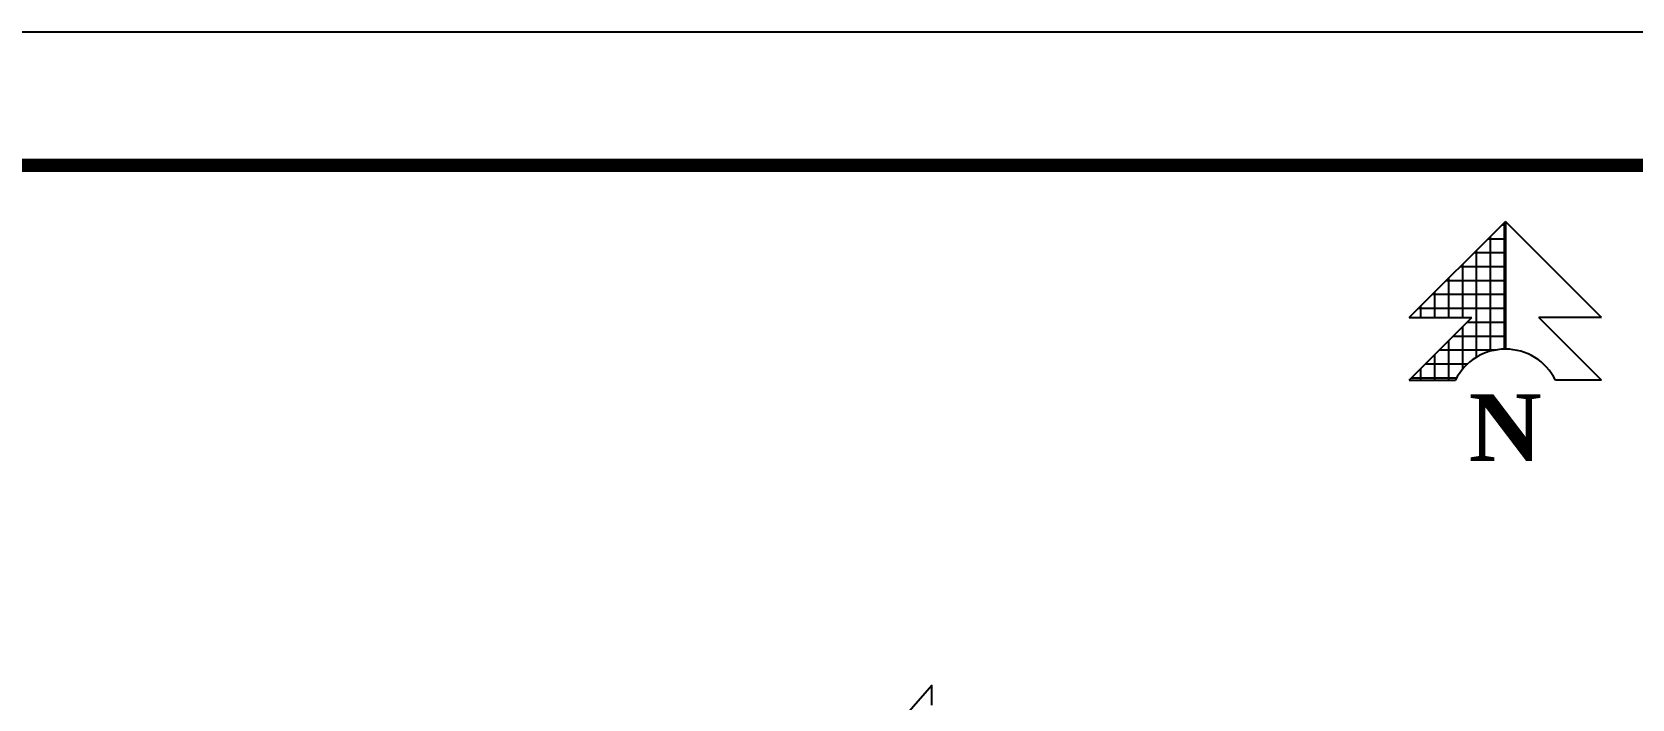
# Model space of a CAD drawing. Header units: inches. Extents: x -4962553 to -4957717, y -3263817 to -3261572.
# Drawn here: x -4960472 to -4959897, y -3261812 to -3261572 of the extents above; entities that cross this region are included whole.
import ezdxf

# ---------------------------------------------------------------- set-up
doc = ezdxf.new("R2010")
doc.units = ezdxf.units.IN
doc.header["$LTSCALE"] = 2
doc.header["$MEASUREMENT"] = 0
doc.layers.get('0').update_dxf_attribs({"linetype": 'CONTINUOUS'})
doc.layers.get('DEFPOINTS').update_dxf_attribs({"color": 141, "linetype": 'CONTINUOUS'})
doc.layers.add('TEXT', color=181, linetype='CONTINUOUS', lineweight=25)
doc.layers.add('WAll', color=20, linetype='CONTINUOUS')
doc.styles.get("Standard").update_dxf_attribs({"font": 'ARIALN.TTF'})

# ---------------------------------------------------------------- blocks, each defined once
blk = doc.blocks.new('SDEGH')
at = {"layer": 'TEXT'}
h = blk.add_hatch(dxfattribs=at)
h.set_pattern_fill('NET', color=256, scale=40, style=0)
h.set_pattern_definition([(0, (43922.391, -13181.093), (0, 5), []), (90, (43922.391, -13181.093), (-5, 3e-16), [])])
h.paths.add_polyline_path([(52300.82, -9226.07), (52266.28, -9260.61), (52288.77, -9260.61), (52266.28, -9283.1), (52282.84, -9283.1, -0.284572), (52300.82, -9271.97)])
blk.add_line((52300.82, -9226.07), (52300.82, -9271.97), dxfattribs=at)
at = {"layer": 'WAll'}
for p, q in [((52266.28, -9260.61), (52300.82, -9226.07)), ((52335.35, -9260.61), (52300.82, -9226.07)), ((52266.28, -9260.61), (52288.77, -9260.61)), ((52266.28, -9283.1), (52288.77, -9260.61)), ((52335.35, -9260.61), (52312.86, -9260.61)), ((52335.35, -9283.1), (52312.86, -9260.61)), ((52266.28, -9283.1), (52282.84, -9283.1)), ((52335.35, -9283.1), (52318.79, -9283.1))]:
    blk.add_line(p, q, dxfattribs=at)
blk.add_arc((52300.82, -9292.04), 20.08, 26.46046, 153.53954, dxfattribs=at)
at = {"layer": 'DEFPOINTS', "insert": (52287.65, -9288.16), "char_height": 24, "width": 23.16, "attachment_point": 1}
blk.add_mtext('{\\fTimes New Roman|b1|i0|c0|p18;N}', dxfattribs=at)

msp = doc.modelspace()

# ---------------------------------------------------------------- linework, layer by layer
msp.add_lwpolyline([(-4962553.18, -3263816.79), (-4962553.18, -3261571.75), (-4959378.38, -3261571.75), (-4959378.38, -3263816.79)], close=True)
at = {"const_width": 4.8}
msp.add_lwpolyline([(-4959426.38, -3263768.79), (-4959426.38, -3261619.75), (-4962409.18, -3261619.75), (-4962409.18, -3263768.79)], close=True, dxfattribs=at)
at = {"layer": 'TEXT'}
msp.add_lwpolyline([(-4960148.37, -3261813.84), (-4960148.37, -3261806.7), (-4960161.46, -3261821.84), (-4960148.37, -3261836.98)], dxfattribs=at)

# ---------------------------------------------------------------- block references
at = {"layer": 'WAll'}
msp.add_blockref('SDEGH', (-5012243.07, -3252413.85), dxfattribs=at)

doc.saveas('drawing.dxf')
